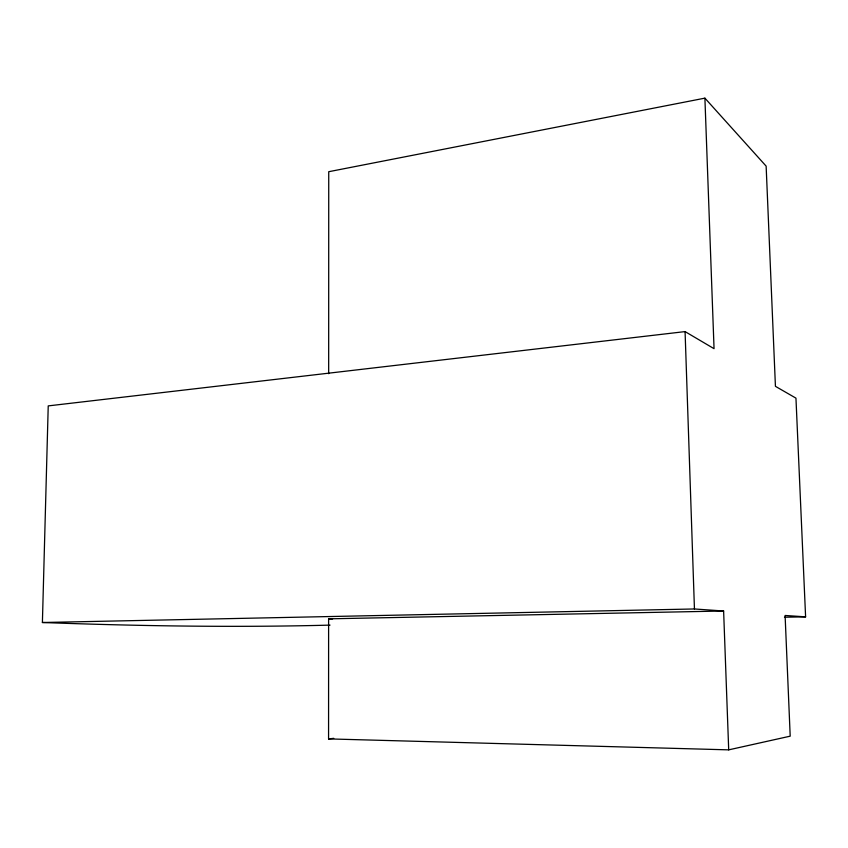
<?xml version="1.0" encoding="UTF-8"?>
<svg xmlns="http://www.w3.org/2000/svg" width="848" height="848" viewBox="0 0 848 848"><rect width="100%" height="100%" fill="white"/><g stroke="black" fill="none" stroke-linecap="round" stroke-linejoin="round"><path stroke-width="1.27" d="M328.568 738.905L328.611 618.839L723.62 611.005L728.697 749.855L328.568 738.905L333.762 738.343M328.674 373.692L328.738 171.709L704.9 98.145L766.136 166.123L775.432 386.328L795.954 398.147L805.6 616.856L784.474 617.217M330.031 625.114C234.165 627.605 138.224 626.047 42.4 622.506L48.23 405.895L685.078 331.6L714.048 348.676L704.9 98.145M728.697 749.855L790.198 736.17L785.1 615.468L805.6 616.856M42.4 622.506L694.448 608.97L723.62 611.005M328.611 618.839L332.554 618.955M685.078 331.6L694.448 608.97"/></g></svg>
